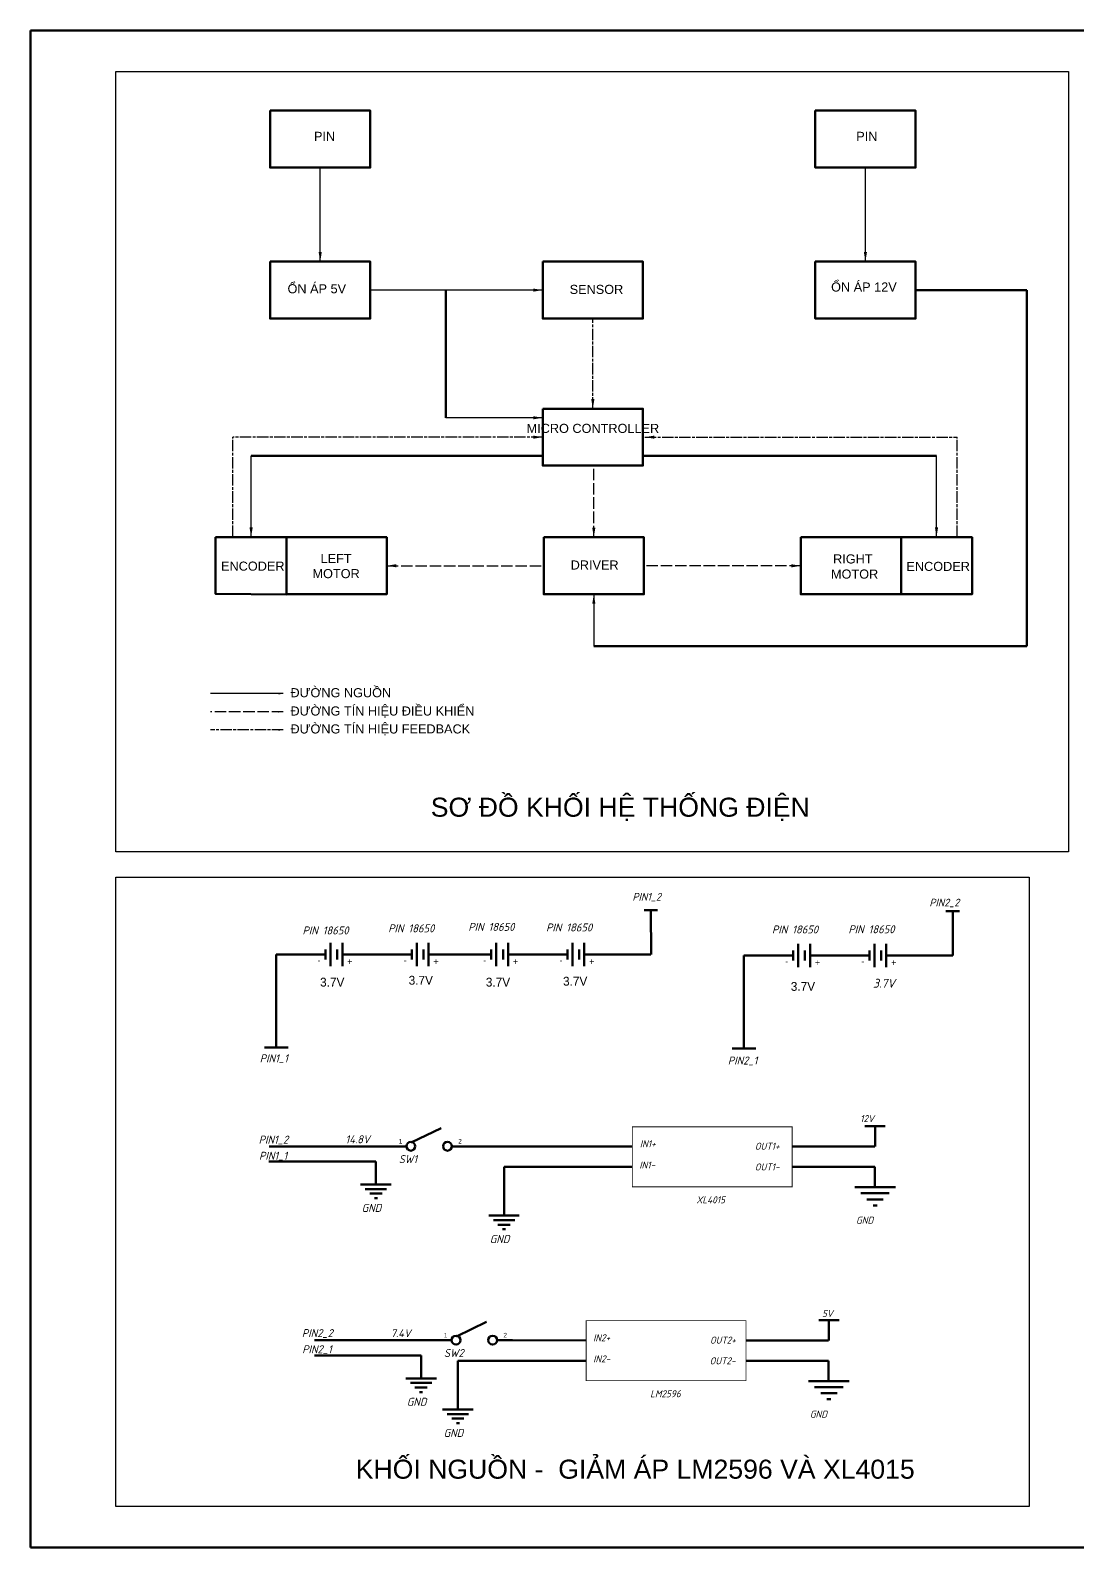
# Model space of a CAD drawing. Header units: millimetres. Extents: x 930 to 2078, y -166 to 631.
# Drawn here: x 930 to 1480, y -166 to 631 of the extents above; entities that cross this region are included whole.
import ezdxf

# ---------------------------------------------------------------- set-up
doc = ezdxf.new("R2010")
doc.units = ezdxf.units.MM
doc.linetypes.add('AM_ISO02W050', pattern=[7.5, 6, -1.5])
doc.linetypes.add('AM_ISO08W050x2', pattern=[9, 6, -0.75, 1.5, -0.75])
for name, color, linetype, lineweight in [('Chu', 50, 'Continuous', 25), ('net dam', 7, 'Continuous', 50), ('NET DUT', 220, 'AM_ISO08W050x2', 25), ('netmanh', 3, 'AM_ISO02W050', 25), ('Sheet', 255, 'Continuous', 50)]:
    doc.layers.add(name, color=color, linetype=linetype, lineweight=lineweight)
doc.styles.add('Sample', font='', dxfattribs={"height": 3.5})
doc.styles.add('TCVN', font='', dxfattribs={"height": 3.5})
doc.styles.get('Sample').set_extended_font_data('TCVN 7284', italic=True)
doc.styles.get('TCVN').set_extended_font_data('TCVN 7284', italic=True)
doc.dimstyles.get("Standard").update_dxf_attribs({"dimtxt": 0.18, "dimasz": 0.18, "dimexe": 0.18, "dimexo": 0.0625, "dimgap": 0.09, "dimtad": 0, "dimtih": 1, "dimtoh": 1, "dimdec": 4, "dimzin": 0, "dimdsep": 46, "dimtxsty": 'Standard', "dimcen": 0.09, "dimadec": 0, "dimazin": 0, "dimtfac": 1, "dimtdec": 4, "dimtofl": 0, "dimtmove": 0, "dimatfit": 3, "dimfxl": 1, "dimtolj": 1, "dimtzin": 0, "dimarcsym": 0})

msp = doc.modelspace()

# ---------------------------------------------------------------- linework, layer by layer
at = {"color": 7, "linetype": 'Continuous', "lineweight": 70}
for p, q in [((2077.9, 630.8), (930.33, 630.8)), ((930.33, 630.8), (930.33, -166.08)), ((2077.9, -166.08), (930.33, -166.08))]:
    msp.add_line(p, q, dxfattribs=at)
msp.add_lwpolyline([(975.24, 609.22), (1475.38, 609.22), (1475.38, 199.3), (975.24, 199.3)], close=True)
at = {"linetype": 'Continuous'}
msp.add_lwpolyline([(975.24, 186.05), (1454.62, 186.05), (1454.62, -144.39), (975.24, -144.39)], close=True, dxfattribs=at)
at = {"layer": 'net dam'}
for p, q in [((1148.43, 427.33), (1148.43, 494.37)), ((1395.02, 494.37), (1453.51, 494.37)), ((1453.51, 307.37), (1453.51, 494.37)), ((1046.22, 407.42), (1199.31, 407.42)), ((1406.04, 407.42), (1251.91, 407.42)), ((1226.13, 307.37), (1453.51, 307.37)), ((1368.44, 55.27), (1379.11, 55.27)), ((1373.78, 44.6), (1373.78, 55.27)), ((1246.38, 44.6), (1203.02, 44.6)), ((1330.24, 44.6), (1373.6, 44.6)), ((1246.38, 33.93), (1179.01, 33.93)), ((1330.24, 33.93), (1373.6, 33.93)), ((1373.6, 33.93), (1373.6, 23.25)), ((1363.11, 23.25), (1384.45, 23.25)), ((1366.31, 20.05), (1381.25, 20.05)), ((1369.51, 16.85), (1378.05, 16.85)), ((1372.71, 13.65), (1374.85, 13.65)), ((1344.2, -46.55), (1354.87, -46.55)), ((1349.54, -57.23), (1349.54, -46.55)), ((1222.14, -57.23), (1183.48, -57.16)), ((1306, -57.23), (1349.36, -57.23)), ((1222.14, -67.9), (1154.77, -67.9)), ((1306, -67.9), (1349.36, -67.9)), ((1349.36, -67.9), (1349.36, -78.57)), ((1338.87, -78.57), (1360.21, -78.57)), ((1342.07, -81.77), (1357.01, -81.77)), ((1345.27, -84.98), (1353.81, -84.98)), ((1348.47, -88.18), (1350.61, -88.18))]:
    msp.add_line(p, q, dxfattribs=at)
for points in [[(1056.2, 588.63), (1108.8, 588.63), (1108.8, 558.72), (1056.2, 558.72)], [(1342.42, 588.63), (1395.02, 588.63), (1395.02, 558.72), (1342.42, 558.72)], [(1056.2, 509.33), (1108.8, 509.33), (1108.8, 479.41), (1056.2, 479.41)], [(1199.31, 509.33), (1251.91, 509.33), (1251.91, 479.41), (1199.31, 479.41)], [(1342.42, 509.33), (1395.02, 509.33), (1395.02, 479.41), (1342.42, 479.41)], [(1199.31, 432.1), (1251.91, 432.1), (1251.91, 402.19), (1199.31, 402.19)], [(1027.59, 364.7), (1064.86, 364.7), (1064.86, 334.52), (1027.59, 334.78)], [(1064.86, 364.56), (1117.46, 364.56), (1117.46, 334.65), (1064.86, 334.65)], [(1199.83, 364.56), (1252.43, 364.56), (1252.43, 334.65), (1199.83, 334.65)], [(1334.8, 364.54), (1387.4, 364.54), (1387.4, 334.63), (1334.8, 334.63)], [(1387.4, 364.56), (1424.67, 364.56), (1424.67, 334.65), (1387.4, 334.65)]]:
    msp.add_lwpolyline(points, close=True, dxfattribs=at)
at = {"layer": 'NET DUT'}
for p, q in [((1036.68, 364.7), (1036.68, 417.14)), ((1416.94, 364.7), (1416.94, 417.14))]:
    msp.add_line(p, q, dxfattribs=at)
at = {"layer": 'Sheet'}
for p, q in [((1252.55, 168.74), (1259.62, 168.74)), ((1256.16, 145.45), (1256.09, 168.74)), ((1410.99, 168.18), (1418.06, 168.18)), ((1414.6, 144.88), (1414.52, 168.18)), ((1087.93, 139.26), (1087.93, 151.64)), ((1094.12, 139.26), (1094.12, 151.64)), ((1133.17, 139.26), (1133.17, 151.64)), ((1139.36, 139.26), (1139.36, 151.64)), ((1174.94, 139.26), (1174.94, 151.64)), ((1181.12, 139.26), (1181.12, 151.64)), ((1214.96, 139.26), (1214.96, 151.64)), ((1221.15, 139.26), (1221.15, 151.64)), ((1076.44, 145.45), (1059.46, 145.45)), ((1059.46, 145.45), (1059.46, 105.43)), ((1085.28, 145.45), (1076.44, 145.45)), ((1083.51, 145.45), (1085.28, 145.45)), ((1085.28, 148.1), (1085.28, 142.8)), ((1091.47, 148.1), (1091.47, 142.8)), ((1094.12, 145.45), (1102.96, 145.45)), ((1094.12, 145.45), (1095.89, 145.45)), ((1121.68, 145.45), (1102.96, 145.45)), ((1130.52, 145.45), (1121.68, 145.45)), ((1128.75, 145.45), (1130.52, 145.45)), ((1130.52, 148.1), (1130.52, 142.8)), ((1136.71, 148.1), (1136.71, 142.8)), ((1139.36, 145.45), (1148.2, 145.45)), ((1139.36, 145.45), (1141.13, 145.45)), ((1163.45, 145.45), (1148.2, 145.45)), ((1172.28, 145.45), (1163.45, 145.45)), ((1170.52, 145.45), (1172.28, 145.45)), ((1172.28, 148.1), (1172.28, 142.8)), ((1178.47, 148.1), (1178.47, 142.8)), ((1181.12, 145.45), (1189.96, 145.45)), ((1181.12, 145.45), (1182.89, 145.45)), ((1203.47, 145.45), (1189.96, 145.45)), ((1212.31, 145.45), (1203.47, 145.45)), ((1210.54, 145.45), (1212.31, 145.45)), ((1212.31, 148.1), (1212.31, 142.8)), ((1218.5, 148.1), (1218.5, 142.8)), ((1221.15, 145.45), (1229.99, 145.45)), ((1221.15, 145.45), (1222.92, 145.45)), ((1229.99, 145.45), (1256.09, 145.45)), ((1321.95, 144.88), (1304.97, 144.88)), ((1304.97, 144.88), (1304.97, 104.86)), ((1330.79, 144.88), (1321.95, 144.88)), ((1329.03, 144.88), (1330.79, 144.88)), ((1330.79, 147.54), (1330.79, 142.23)), ((1333.45, 138.7), (1333.45, 151.07)), ((1336.98, 147.54), (1336.98, 142.23)), ((1339.63, 138.7), (1339.63, 151.07)), ((1339.63, 144.88), (1348.47, 144.88)), ((1339.63, 144.88), (1341.4, 144.88)), ((1361.98, 144.88), (1348.47, 144.88)), ((1370.82, 144.88), (1361.98, 144.88)), ((1369.05, 144.88), (1370.82, 144.88)), ((1370.82, 147.54), (1370.82, 142.23)), ((1373.47, 138.7), (1373.47, 151.07)), ((1377, 147.54), (1377, 142.23)), ((1379.66, 138.7), (1379.66, 151.07)), ((1379.66, 144.88), (1388.5, 144.88)), ((1379.66, 144.88), (1381.42, 144.88)), ((1388.5, 144.88), (1414.6, 144.88)), ((1059.46, 105.43), (1059.46, 96.59)), ((1304.97, 104.86), (1304.97, 96.02)), ((1053.27, 96.59), (1065.64, 96.59)), ((1298.78, 96.02), (1311.16, 96.02)), ((1130.32, 46.72), (1146.07, 54.29)), ((1055.71, 44.67), (1071.72, 44.67)), ((1071.72, 44.67), (1095.73, 44.67)), ((1095.73, 44.67), (1119.74, 44.67)), ((1127.74, 44.67), (1119.74, 44.67)), ((1151.76, 44.67), (1159.76, 44.67)), ((1159.76, 44.67), (1167.7, 44.67)), ((1203.02, 44.6), (1167.7, 44.67)), ((1055.54, 36.66), (1071.55, 36.66)), ((1071.55, 36.66), (1095.73, 36.66)), ((1095.73, 36.66), (1111.74, 36.66)), ((1111.74, 36.66), (1111.74, 24.66)), ((1179.01, 33.93), (1179.01, 8.3)), ((1103.73, 24.66), (1119.74, 24.66)), ((1106.13, 22.25), (1117.34, 22.25)), ((1108.53, 19.85), (1114.94, 19.85)), ((1110.93, 17.45), (1112.54, 17.45)), ((1171, 8.3), (1187.01, 8.3)), ((1173.4, 5.9), (1184.61, 5.9)), ((1175.81, 3.5), (1182.21, 3.5)), ((1178.21, 1.1), (1179.81, 1.1)), ((1154.04, -55.1), (1169.79, -47.54)), ((1079.43, -57.16), (1095.44, -57.16)), ((1095.44, -57.16), (1119.45, -57.16)), ((1119.45, -57.16), (1143.46, -57.16)), ((1151.46, -57.16), (1143.46, -57.16)), ((1175.48, -57.16), (1183.48, -57.16)), ((1079.43, -65.16), (1095.44, -65.16)), ((1095.44, -65.16), (1119.45, -65.16)), ((1119.45, -65.16), (1135.46, -65.16)), ((1135.46, -65.16), (1135.46, -77.17)), ((1154.77, -67.9), (1154.77, -85.52)), ((1127.45, -77.17), (1143.46, -77.17)), ((1129.85, -79.57), (1141.06, -79.57)), ((1132.25, -81.97), (1138.66, -81.97)), ((1134.65, -84.37), (1136.26, -84.37)), ((1154.77, -85.52), (1154.77, -93.52)), ((1146.76, -93.52), (1162.77, -93.52)), ((1149.16, -95.92), (1160.37, -95.92)), ((1151.57, -98.33), (1157.97, -98.33)), ((1153.97, -100.73), (1155.57, -100.73))]:
    msp.add_line(p, q, dxfattribs=at)
at = {"layer": 'Sheet', "const_width": 0.416}
for points in [[(1246.38, 54.94), (1330.24, 54.94), (1330.24, 23.43), (1246.38, 23.43), (1246.38, 54.94)], [(1222.14, -46.89), (1306, -46.89), (1306, -78.39), (1222.14, -78.39), (1222.14, -46.89)]]:
    msp.add_lwpolyline(points, dxfattribs=at)
at = {"layer": 'Sheet'}
for centre in [(1130.08, 44.74), (1149.29, 44.74), (1153.8, -57.09), (1173.01, -57.09)]:
    msp.add_ellipse(centre, major_axis=(0, 2.33), ratio=0.999959, dxfattribs=at)

# ---------------------------------------------------------------- texts
at = {"layer": 'Chu', "style": 'TCVN'}
for s, height, p in [('PIN1_2', 4.06, (1246.41, 173.72)), ('PIN2_2', 4.06, (1402.28, 170.67)), ('PIN 18650', 4.202, (1073.2, 155.98)), ('PIN 18650', 4.202, (1118.2, 157.07)), ('PIN 18650', 4.202, (1160.25, 157.84)), ('PIN 18650', 4.202, (1201.07, 157.53)), ('PIN 18650', 4.202, (1319.67, 156.48)), ('PIN 18650', 4.202, (1359.78, 156.58)), ('3.7V', 4.64, (1372.73, 128.01)), ('PIN1_1', 4.202, (1050.76, 88.79)), ('PIN2_1', 4.202, (1296.5, 87.66)), ('12V', 3.677, (1365.94, 57.42)), ('PIN1_2', 4.202, (1050.2, 46.1)), ('14.8V', 4.202, (1095.73, 46.28)), ('IN1+', 3.677, (1250.31, 44.16)), ('PIN1_1', 4.202, (1050.39, 37.62)), ('SW1', 4.202, (1123.74, 35.88)), ('OUT1+', 3.677, (1310.67, 42.9)), ('IN1-', 3.677, (1250.05, 33.02)), ('OUT1-', 3.677, (1310.67, 32.01)), ('XL4015', 3.677, (1279.94, 14.73)), ('GND', 4.202, (1104.25, 10.25)), ('GND', 3.677, (1363.8, 4.04)), ('GND', 4.202, (1171.52, -6.11)), ('5V', 3.677, (1345.93, -44.95)), ('PIN2_2', 4.202, (1072.86, -55.51)), ('7.4V', 4.202, (1119.45, -55.54)), ('IN2+', 3.677, (1225.78, -57.72)), ('OUT2+', 3.677, (1287.11, -58.93)), ('PIN2_1', 4.202, (1073.05, -63.99)), ('SW2', 4.202, (1147.46, -65.95)), ('IN2-', 3.677, (1225.81, -68.8)), ('OUT2-', 3.677, (1286.94, -69.82)), ('GND', 4.202, (1127.97, -91.58)), ('LM2596', 3.677, (1255.7, -87.09)), ('GND', 3.677, (1339.56, -97.78)), ('GND', 4.202, (1147.28, -107.93))]:
    msp.add_text(s, height=height, dxfattribs=at).set_placement(p)
at = {"layer": 'Chu', "char_height": 4.7703, "attachment_point": 1}
for s, width, heights, insert in [('{\\fArial|b0|i0|c0|p34;PIN}', 43.7916, [0], (1079.22, 577.51)), ('{\\fArial|b0|i0|c0|p34;PIN}', 43.7916, [0], (1363.91, 577.51)), ('{\\fArial|b0|i0|c0|p34;ỔN ÁP 5V}', 43.7916, [0], (1065.34, 497.48)), ('{\\fArial|b0|i0|c0|p34;SENSOR }', 43.7916, [0], (1213.46, 497.14)), ('{\\fArial|b0|i0|c0|p34;ỔN ÁP 12V}', 43.7916, [0], (1350.71, 498.39)), ('\\pxqc;{\\fArial|b0|i0|c0|p34;MICRO CONTROLLER}', 68.6029, [0], (1191.34, 424.14)), ('\\pxqc;{\\fArial|b0|i0|c0|p34;ENCODER}', 43.7916, [0], (1025.21, 351.8)), ('\\pxqc;{\\fArial|b0|i0|c0|p34;LEFT  \\PMOTOR }', 43.7916, [0], (1068.95, 355.82)), ('{\\fArial|b0|i0|c0|p34;DRIVER}', 43.7916, [0], (1213.98, 352.38)), ('\\pxqc;{\\fArial|b0|i0|c0|p34;RIGHT \\P MOTOR }', 59.2247, [20.92], (1332.51, 355.58)), ('\\pxqc;{\\fArial|b0|i0|c0|p34;ENCODER}', 43.7916, [0], (1385.02, 351.66))]:
    msp.add_mtext_dynamic_manual_height_columns(s, width=width, gutter_width=4.77, heights=heights, dxfattribs=dict(at, insert=insert))
at = {"layer": 'Chu', "linetype": 'Continuous', "char_height": 4.7703, "attachment_point": 1}
for s, width, insert in [('{\\fArial|b0|i0|c0|p34;ĐƯỜNG NGUỒN}', 57.5526, (1066.89, 285.32)), ('{\\fArial|b0|i0|c0|p34;ĐƯỜNG TÍN HIỆU ĐIỀU KHIỂN}', 115.4096, (1066.89, 275.71)), ('{\\fArial|b0|i0|c0|p34;ĐƯỜNG TÍN HIỆU FEEDBACK }', 136.9494, (1066.89, 266.29))]:
    msp.add_mtext_dynamic_manual_height_columns(s, width=width, gutter_width=4.77, heights=[0], dxfattribs=dict(at, insert=insert))
at = {"layer": 'Chu', "char_height": 10, "attachment_point": 5, "style": 'Sample'}
for s, insert, width in [('{\\fArial|b0|i0|c0|p34;\\C7;SƠ ĐỒ KHỐI HỆ THỐNG ĐIỆN}', (1240.03, 221.7), 202.3088), ('{\\fArial|b0|i0|c0|p34;\\C7;KHỐI NGUỒN -  GIẢM ÁP LM2596 VÀ XL4015}', (1247.87, -124.94), 298.1344)]:
    msp.add_mtext(s, dxfattribs=dict(at, insert=insert, width=width))
at = {"layer": 'Chu', "char_height": 4.64, "width": 16.241, "attachment_point": 1}
for insert in [(1082.43, 133.24), (1128.92, 134.23), (1169.44, 133.24), (1209.96, 133.74), (1329.54, 131)]:
    msp.add_mtext('3.7V', dxfattribs=dict(at, insert=insert))
at = {"layer": 'Sheet'}
for s, p in [('-', (1082.63, 143.38)), ('+', (1099.42, 143.38)), ('-', (1127.87, 143.38)), ('+', (1144.67, 143.38)), ('-', (1169.63, 143.38)), ('+', (1186.43, 143.38)), ('-', (1209.66, 143.38)), ('+', (1226.45, 143.38)), ('-', (1328.14, 142.81)), ('+', (1344.94, 142.81)), ('-', (1368.16, 142.81)), ('+', (1384.96, 142.81))]:
    msp.add_text(s, height=3.54, rotation=180, dxfattribs=at).set_placement(p)
for s, p in [('1', (1123.74, 46.14)), ('2', (1154.96, 46.14)), ('1', (1147.46, -55.69)), ('2', (1178.68, -55.69))]:
    msp.add_text(s, height=2.4, dxfattribs=at).set_placement(p)

# ---------------------------------------------------------------- leaders
msp.add_leader([(1063.1, 282.43), (1024.94, 282.43)], dimstyle='Standard', override={"dimasz": 2.5, "dimgap": 0.09, "dimtad": 0})
at = {"layer": 'net dam'}
for points in [[(1082.5, 509.33), (1082.5, 558.72)], [(1368.72, 509.33), (1368.72, 558.72)], [(1199.31, 494.37), (1108.8, 494.37)], [(1199.31, 427.33), (1148.43, 427.33)], [(1046.22, 364.7), (1046.22, 407.42)], [(1406.04, 364.7), (1406.04, 407.42)], [(1226.13, 334.65), (1226.13, 307.37)]]:
    msp.add_leader(points, dimstyle='Standard', override={"dimasz": 5, "dimgap": 0.09, "dimtad": 0}, dxfattribs=at)
at = {"layer": 'NET DUT'}
for points, override in [([(1225.61, 432.1), (1225.61, 479.41)], {"dimasz": 5, "dimgap": 0.09, "dimtad": 0}), ([(1199.31, 417.14), (1036.68, 417.14)], {"dimasz": 5, "dimgap": 0.09, "dimtad": 0}), ([(1252.95, 417.14), (1416.94, 417.14)], {"dimasz": 5, "dimgap": 0.09, "dimtad": 0}), ([(1063.1, 263.35), (1024.94, 263.35)], {"dimasz": 2.5, "dimgap": 0.09, "dimtad": 0})]:
    msp.add_leader(points, dimstyle='Standard', override=override, dxfattribs=at)
at = {"layer": 'netmanh'}
for points, override in [([(1226.13, 364.56), (1226.13, 402.19)], {"dimasz": 5, "dimgap": 0.09, "dimtad": 0}), ([(1117.46, 349.61), (1199.83, 349.61)], {"dimasz": 5, "dimgap": 0.09, "dimtad": 0}), ([(1334.8, 349.58), (1252.43, 349.61)], {"dimasz": 5, "dimgap": 0.09, "dimtad": 0}), ([(1063.1, 272.89), (1024.94, 272.89)], {"dimasz": 2.5, "dimgap": 0.09, "dimtad": 0})]:
    msp.add_leader(points, dimstyle='Standard', override=override, dxfattribs=at)

doc.saveas('drawing.dxf')
